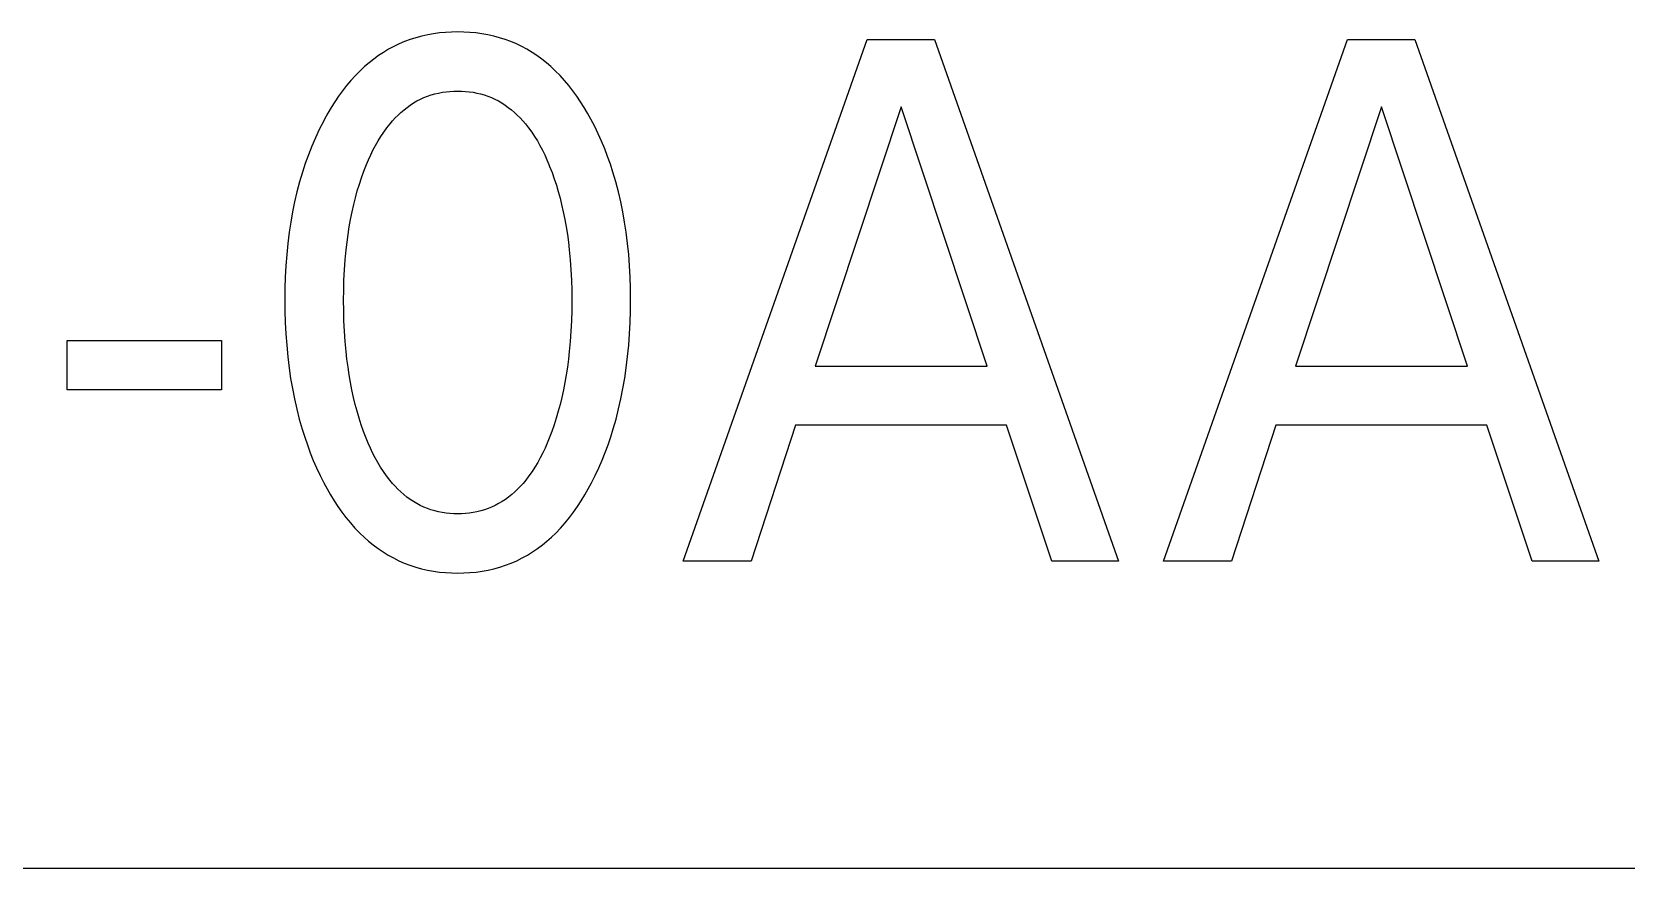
# Model space of a CAD drawing. Extents: x 10 to 879, y 6 to 221.
# Drawn here: x 723.957 to 727.754, y 134.292 to 136.283 of the extents above; entities that cross this region are included whole.
import ezdxf

# ---------------------------------------------------------------- set-up
doc = ezdxf.new("R2010")
doc.units = 0
doc.header["$LTSCALE"] = 5
doc.header["$MEASUREMENT"] = 0
doc.layers.get('0').update_dxf_attribs({"linetype": 'CONTINUOUS'})

msp = doc.modelspace()

# ---------------------------------------------------------------- linework, layer by layer
at = {"color": 7, "linetype": 'Continuous'}
for p, q in [((724.8316, 136.2543), (724.8189, 136.2482)), ((724.8446, 136.2599), (724.8316, 136.2543)), ((724.858, 136.2649), (724.8446, 136.2599)), ((724.8716, 136.2692), (724.858, 136.2649)), ((724.8855, 136.2729), (724.8716, 136.2692)), ((724.8995, 136.2761), (724.8855, 136.2729)), ((724.9136, 136.2786), (724.8995, 136.2761)), ((724.9279, 136.2805), (724.9136, 136.2786)), ((724.9422, 136.2819), (724.9279, 136.2805)), ((724.9566, 136.2827), (724.9422, 136.2819)), ((724.971, 136.283), (724.9566, 136.2827)), ((724.9855, 136.2827), (724.971, 136.283)), ((724.9999, 136.2819), (724.9855, 136.2827)), ((725.0143, 136.2805), (724.9999, 136.2819)), ((725.0286, 136.2786), (725.0143, 136.2805)), ((725.0427, 136.2761), (725.0286, 136.2786)), ((725.0568, 136.273), (725.0427, 136.2761)), ((725.0707, 136.2692), (725.0568, 136.273)), ((725.0843, 136.2649), (725.0707, 136.2692)), ((725.0978, 136.2599), (725.0843, 136.2649)), ((725.1107, 136.2543), (725.0978, 136.2599)), ((725.1235, 136.2482), (725.1107, 136.2543)), ((725.5078, 135.0223), (725.9462, 136.2645)), ((725.9462, 136.2645), (726.1067, 136.2645)), ((726.1067, 136.2645), (726.545, 135.0223)), ((726.6518, 135.0223), (727.0902, 136.2645)), ((727.0902, 136.2645), (727.2507, 136.2645)), ((727.2507, 136.2645), (727.689, 135.0223)), ((724.7711, 136.2181), (724.76, 136.2094)), ((724.7826, 136.2264), (724.7711, 136.2181)), ((724.7944, 136.2342), (724.7826, 136.2264)), ((724.8065, 136.2415), (724.7944, 136.2342)), ((724.8189, 136.2482), (724.8065, 136.2415)), ((725.1359, 136.2415), (725.1235, 136.2482)), ((725.148, 136.2342), (725.1359, 136.2415)), ((725.1598, 136.2264), (725.148, 136.2342)), ((725.1713, 136.2182), (725.1598, 136.2264)), ((725.1824, 136.2094), (725.1713, 136.2182)), ((724.7276, 136.1793), (724.7168, 136.1675)), ((724.7388, 136.1906), (724.7276, 136.1793)), ((724.7492, 136.2002), (724.7388, 136.1906)), ((724.76, 136.2094), (724.7492, 136.2002)), ((725.1932, 136.2002), (725.1824, 136.2094)), ((725.2035, 136.1906), (725.1932, 136.2002)), ((725.2148, 136.1793), (725.2035, 136.1906)), ((725.2255, 136.1675), (725.2148, 136.1793)), ((724.6966, 136.1427), (724.6872, 136.1297)), ((724.7065, 136.1553), (724.6966, 136.1427)), ((724.7168, 136.1675), (724.7065, 136.1553)), ((724.9254, 136.1373), (724.9344, 136.1391)), ((724.9344, 136.1391), (724.9435, 136.1404)), ((724.9435, 136.1404), (724.9526, 136.1414)), ((724.9526, 136.1414), (724.9618, 136.1419)), ((724.9618, 136.1419), (724.971, 136.1421)), ((724.971, 136.1421), (724.9802, 136.1419)), ((724.9802, 136.1419), (724.9894, 136.1414)), ((724.9894, 136.1414), (724.9986, 136.1404)), ((724.9986, 136.1404), (725.0077, 136.1391)), ((725.0077, 136.1391), (725.0167, 136.1373)), ((725.2358, 136.1553), (725.2255, 136.1675)), ((725.2456, 136.1427), (725.2358, 136.1553)), ((725.2549, 136.1297), (725.2456, 136.1427)), ((724.6697, 136.103), (724.6616, 136.0892)), ((724.6783, 136.1165), (724.6697, 136.103)), ((724.6872, 136.1297), (724.6783, 136.1165)), ((724.8431, 136.0974), (724.8504, 136.1031)), ((724.8504, 136.1031), (724.8581, 136.1086)), ((724.8581, 136.1086), (724.8659, 136.1137)), ((724.8659, 136.1137), (724.874, 136.1184)), ((724.874, 136.1184), (724.8823, 136.1226)), ((724.8823, 136.1226), (724.8906, 136.1264)), ((724.8906, 136.1264), (724.899, 136.1297)), ((724.899, 136.1297), (724.9077, 136.1327)), ((724.9077, 136.1327), (724.9165, 136.1352)), ((724.9165, 136.1352), (724.9254, 136.1373)), ((725.0167, 136.1373), (725.0256, 136.1352)), ((725.0256, 136.1352), (725.0343, 136.1327)), ((725.0343, 136.1327), (725.043, 136.1297)), ((725.043, 136.1297), (725.0515, 136.1264)), ((725.0515, 136.1264), (725.0598, 136.1226)), ((725.0598, 136.1226), (725.0681, 136.1184)), ((725.0681, 136.1184), (725.0761, 136.1137)), ((725.0761, 136.1137), (725.084, 136.1086)), ((725.084, 136.1086), (725.0916, 136.1031)), ((725.0916, 136.1031), (725.099, 136.0974)), ((725.2639, 136.1165), (725.2549, 136.1297)), ((725.2724, 136.1029), (725.2639, 136.1165)), ((725.2805, 136.0892), (725.2724, 136.1029)), ((726.0272, 136.1043), (725.8228, 135.4871)), ((726.2324, 135.4871), (726.0272, 136.1043)), ((727.1712, 136.1043), (726.9667, 135.4871)), ((727.3763, 135.4871), (727.1712, 136.1043)), ((724.651, 136.0699), (724.6411, 136.0504)), ((724.6538, 136.0752), (724.651, 136.0699)), ((724.6616, 136.0892), (724.6538, 136.0752)), ((724.802, 136.0544), (724.8098, 136.0642)), ((724.8098, 136.0642), (724.816, 136.0713)), ((724.816, 136.0713), (724.8224, 136.0782)), ((724.8224, 136.0782), (724.829, 136.0849)), ((724.829, 136.0849), (724.8359, 136.0913)), ((724.8359, 136.0913), (724.8431, 136.0974)), ((725.099, 136.0974), (725.1061, 136.0913)), ((725.1061, 136.0913), (725.113, 136.0849)), ((725.113, 136.0849), (725.1197, 136.0782)), ((725.1197, 136.0782), (725.1261, 136.0713)), ((725.1261, 136.0713), (725.1322, 136.0642)), ((725.1322, 136.0642), (725.14, 136.0544)), ((725.2882, 136.0752), (725.2805, 136.0892)), ((725.2973, 136.0578), (725.2882, 136.0752)), ((724.6319, 136.0307), (724.6233, 136.0107)), ((724.6411, 136.0504), (724.6319, 136.0307)), ((724.7812, 136.0232), (724.7877, 136.0339)), ((724.7877, 136.0339), (724.7947, 136.0443)), ((724.7947, 136.0443), (724.802, 136.0544)), ((725.14, 136.0544), (725.1474, 136.0443)), ((725.1474, 136.0443), (725.1543, 136.0339)), ((725.1543, 136.0339), (725.1608, 136.0232)), ((725.3058, 136.0402), (725.2973, 136.0578)), ((725.3138, 136.0224), (725.3058, 136.0402)), ((724.6154, 135.9904), (724.608, 135.9699)), ((724.6233, 136.0107), (724.6154, 135.9904)), ((724.7586, 135.9785), (724.7638, 135.9899)), ((724.7638, 135.9899), (724.7692, 136.0012)), ((724.7692, 136.0012), (724.775, 136.0123)), ((724.775, 136.0123), (724.7812, 136.0232)), ((725.1608, 136.0232), (725.167, 136.0123)), ((725.167, 136.0123), (725.1728, 136.0012)), ((725.1728, 136.0012), (725.1783, 135.9899)), ((725.1783, 135.9899), (725.1834, 135.9785)), ((725.3212, 136.0044), (725.3138, 136.0224)), ((725.3282, 135.9862), (725.3212, 136.0044)), ((725.3348, 135.9678), (725.3282, 135.9862)), ((724.6012, 135.9492), (724.5943, 135.9258)), ((724.608, 135.9699), (724.6012, 135.9492)), ((724.742, 135.9358), (724.7476, 135.9514)), ((724.7476, 135.9514), (724.7537, 135.9669)), ((724.7537, 135.9669), (724.7586, 135.9785)), ((725.1834, 135.9785), (725.1883, 135.9669)), ((725.1883, 135.9669), (725.19, 135.9628)), ((725.19, 135.9628), (725.1957, 135.9479)), ((725.1957, 135.9479), (725.201, 135.933)), ((725.3408, 135.9492), (725.3348, 135.9678)), ((725.3478, 135.9258), (725.3408, 135.9492)), ((724.5943, 135.9258), (724.5881, 135.9021)), ((724.7319, 135.9041), (724.7367, 135.92)), ((724.7367, 135.92), (724.742, 135.9358)), ((725.201, 135.933), (725.206, 135.9179)), ((725.206, 135.9179), (725.2105, 135.9026)), ((725.354, 135.9021), (725.3478, 135.9258)), ((724.5825, 135.8783), (724.5776, 135.8543)), ((724.5881, 135.9021), (724.5825, 135.8783)), ((724.7194, 135.8542), (724.7234, 135.8719)), ((724.7234, 135.8719), (724.7275, 135.8881)), ((724.7275, 135.8881), (724.7319, 135.9041)), ((725.2105, 135.9026), (725.2147, 135.8873)), ((725.2147, 135.8873), (725.2186, 135.8719)), ((725.2186, 135.8719), (725.2226, 135.8542)), ((725.3595, 135.8783), (725.354, 135.9021)), ((725.3644, 135.8543), (725.3595, 135.8783)), ((724.5776, 135.8543), (724.5733, 135.8302)), ((724.7126, 135.8184), (724.7158, 135.8363)), ((724.7158, 135.8363), (724.7194, 135.8542)), ((725.2226, 135.8542), (725.2262, 135.8363)), ((725.2262, 135.8363), (725.2294, 135.8184)), ((725.3687, 135.8302), (725.3644, 135.8543)), ((724.5697, 135.806), (724.5663, 135.7794)), ((724.5733, 135.8302), (724.5697, 135.806)), ((724.7074, 135.7823), (724.7098, 135.8004)), ((724.7098, 135.8004), (724.7126, 135.8184)), ((725.2294, 135.8184), (725.2322, 135.8004)), ((725.2322, 135.8004), (725.2347, 135.7823)), ((725.3724, 135.806), (725.3687, 135.8302)), ((725.3757, 135.7794), (725.3724, 135.806)), ((724.5663, 135.7794), (724.5637, 135.7527)), ((724.703, 135.7402), (724.7053, 135.7642)), ((724.7053, 135.7642), (724.7074, 135.7823)), ((725.2347, 135.7823), (725.2368, 135.7642)), ((725.2368, 135.7642), (725.239, 135.7402)), ((725.3784, 135.7527), (725.3757, 135.7794)), ((724.5617, 135.726), (724.5603, 135.6992)), ((724.5637, 135.7527), (724.5617, 135.726)), ((724.7013, 135.7162), (724.703, 135.7402)), ((725.239, 135.7402), (725.2407, 135.7162)), ((725.3804, 135.726), (725.3784, 135.7527)), ((725.3818, 135.6992), (725.3804, 135.726)), ((724.5603, 135.6992), (724.5594, 135.6724)), ((724.6994, 135.668), (724.7001, 135.6921)), ((724.7001, 135.6921), (724.7013, 135.7162)), ((725.2407, 135.7162), (725.2419, 135.6921)), ((725.2419, 135.6921), (725.2426, 135.668)), ((725.3826, 135.6724), (725.3818, 135.6992)), ((724.5594, 135.6724), (724.5592, 135.6456)), ((724.5592, 135.6456), (724.5594, 135.6183)), ((724.6992, 135.6438), (724.6994, 135.668)), ((724.6994, 135.6194), (724.6992, 135.6438)), ((725.2426, 135.668), (725.2428, 135.6438)), ((725.2428, 135.6438), (725.2426, 135.6194)), ((725.3829, 135.6456), (725.3826, 135.6724)), ((725.3826, 135.6184), (725.3829, 135.6456)), ((724.5594, 135.6183), (724.5602, 135.5911)), ((724.7001, 135.5949), (724.6994, 135.6194)), ((725.2426, 135.6194), (725.2419, 135.5949)), ((725.3818, 135.5912), (725.3826, 135.6184)), ((724.5602, 135.5911), (724.5616, 135.5638)), ((724.7013, 135.5704), (724.7001, 135.5949)), ((724.703, 135.546), (724.7013, 135.5704)), ((725.2408, 135.5704), (725.2391, 135.546)), ((725.2419, 135.5949), (725.2408, 135.5704)), ((725.3804, 135.564), (725.3818, 135.5912)), ((724.0405, 135.4308), (724.0405, 135.5479)), ((724.0405, 135.5479), (724.4085, 135.5479)), ((724.4085, 135.5479), (724.4085, 135.4308)), ((724.5616, 135.5638), (724.5636, 135.5366)), ((724.5636, 135.5366), (724.5662, 135.5095)), ((724.7052, 135.5217), (724.703, 135.546)), ((725.2391, 135.546), (725.2368, 135.5217)), ((725.3758, 135.5098), (725.3785, 135.5369)), ((725.3785, 135.5369), (725.3804, 135.564)), ((724.5662, 135.5095), (724.5695, 135.4824)), ((724.7073, 135.5033), (724.7052, 135.5217)), ((724.7097, 135.4849), (724.7073, 135.5033)), ((725.2348, 135.5033), (725.2324, 135.4849)), ((725.2368, 135.5217), (725.2348, 135.5033)), ((725.3725, 135.4828), (725.3758, 135.5098)), ((724.5695, 135.4824), (724.5731, 135.4579)), ((724.5731, 135.4579), (724.5773, 135.4334)), ((724.7124, 135.4666), (724.7097, 135.4849)), ((724.7156, 135.4484), (724.7124, 135.4666)), ((725.2296, 135.4666), (725.2264, 135.4484)), ((725.2324, 135.4849), (725.2296, 135.4666)), ((725.3647, 135.4338), (725.3689, 135.4582)), ((725.3689, 135.4582), (725.3725, 135.4828)), ((725.8228, 135.4871), (726.2324, 135.4871)), ((726.9667, 135.4871), (727.3763, 135.4871)), ((724.4085, 135.4308), (724.0405, 135.4308)), ((724.5773, 135.4334), (724.5821, 135.409)), ((724.7191, 135.4303), (724.7156, 135.4484)), ((724.7231, 135.4122), (724.7191, 135.4303)), ((725.2229, 135.4303), (725.2189, 135.4122)), ((725.2264, 135.4484), (725.2229, 135.4303)), ((725.3599, 135.4094), (725.3647, 135.4338)), ((724.5821, 135.409), (724.5876, 135.3848)), ((724.5876, 135.3848), (724.5937, 135.3607)), ((724.7271, 135.3958), (724.7231, 135.4122)), ((724.7315, 135.3795), (724.7271, 135.3958)), ((724.7362, 135.3633), (724.7315, 135.3795)), ((725.2106, 135.3795), (725.2058, 135.3633)), ((725.2149, 135.3958), (725.2106, 135.3795)), ((725.2189, 135.4122), (725.2149, 135.3958)), ((725.3483, 135.3611), (725.3544, 135.3852)), ((725.3544, 135.3852), (725.3599, 135.4094)), ((724.5937, 135.3607), (724.6005, 135.3369)), ((724.7414, 135.3472), (724.7362, 135.3633)), ((724.747, 135.3313), (724.7414, 135.3472)), ((725.2007, 135.3472), (725.1951, 135.3313)), ((725.2058, 135.3633), (725.2007, 135.3472)), ((725.3415, 135.3373), (725.3483, 135.3611)), ((725.7758, 135.3463), (725.6698, 135.0223)), ((726.2785, 135.3463), (725.7758, 135.3463)), ((726.386, 135.0223), (726.2785, 135.3463)), ((726.9198, 135.3463), (726.8138, 135.0223)), ((727.4225, 135.3463), (726.9198, 135.3463)), ((727.53, 135.0223), (727.4225, 135.3463)), ((724.6005, 135.3369), (724.6065, 135.3181)), ((724.6065, 135.3181), (724.6129, 135.2994)), ((724.753, 135.3155), (724.747, 135.3313)), ((724.7578, 135.3036), (724.753, 135.3155)), ((724.763, 135.2918), (724.7578, 135.3036)), ((725.1842, 135.3036), (725.1791, 135.2918)), ((725.1891, 135.3155), (725.1842, 135.3036)), ((725.1951, 135.3313), (725.1891, 135.3155)), ((725.3291, 135.2997), (725.3355, 135.3184)), ((725.3355, 135.3184), (725.3415, 135.3373)), ((724.6129, 135.2994), (724.6198, 135.2809)), ((724.6198, 135.2809), (724.6271, 135.2626)), ((724.7684, 135.2802), (724.763, 135.2918)), ((724.7742, 135.2688), (724.7684, 135.2802)), ((724.7804, 135.2576), (724.7742, 135.2688)), ((725.1678, 135.2688), (725.1617, 135.2576)), ((725.1736, 135.2802), (725.1678, 135.2688)), ((725.1791, 135.2918), (725.1736, 135.2802)), ((725.3149, 135.2628), (725.3223, 135.2811)), ((725.3223, 135.2811), (725.3291, 135.2997)), ((724.6271, 135.2626), (724.635, 135.2445)), ((724.635, 135.2445), (724.6434, 135.2266)), ((724.6434, 135.2266), (724.6523, 135.2089)), ((724.7869, 135.2466), (724.7804, 135.2576)), ((724.7939, 135.2358), (724.7869, 135.2466)), ((724.8013, 135.2254), (724.7939, 135.2358)), ((725.1481, 135.2358), (725.1407, 135.2254)), ((725.1551, 135.2466), (725.1481, 135.2358)), ((725.1617, 135.2576), (725.1551, 135.2466)), ((725.2898, 135.2089), (725.2986, 135.2267)), ((725.2986, 135.2267), (725.307, 135.2446)), ((725.307, 135.2446), (725.3149, 135.2628)), ((724.6523, 135.2089), (724.66, 135.1945)), ((724.66, 135.1945), (724.6682, 135.1803)), ((724.8092, 135.2152), (724.8013, 135.2254)), ((724.8153, 135.2079), (724.8092, 135.2152)), ((724.8217, 135.2008), (724.8153, 135.2079)), ((724.8283, 135.194), (724.8217, 135.2008)), ((724.8352, 135.1874), (724.8283, 135.194)), ((725.1137, 135.194), (725.1068, 135.1874)), ((725.1204, 135.2008), (725.1137, 135.194)), ((725.1267, 135.2079), (725.1204, 135.2008)), ((725.1329, 135.2152), (725.1267, 135.2079)), ((725.1407, 135.2254), (725.1329, 135.2152)), ((725.2739, 135.1803), (725.282, 135.1945)), ((725.282, 135.1945), (725.2898, 135.2089)), ((724.6682, 135.1803), (724.6767, 135.1663)), ((724.6767, 135.1663), (724.6857, 135.1526)), ((724.6857, 135.1526), (724.6951, 135.1393)), ((724.8424, 135.1811), (724.8352, 135.1874)), ((724.8498, 135.1752), (724.8424, 135.1811)), ((724.8575, 135.1696), (724.8498, 135.1752)), ((724.8654, 135.1643), (724.8575, 135.1696)), ((724.8735, 135.1595), (724.8654, 135.1643)), ((724.8818, 135.155), (724.8735, 135.1595)), ((724.8902, 135.1512), (724.8818, 135.155)), ((724.8987, 135.1477), (724.8902, 135.1512)), ((725.0519, 135.1512), (725.0434, 135.1477)), ((725.0602, 135.155), (725.0519, 135.1512)), ((725.0685, 135.1595), (725.0602, 135.155)), ((725.0767, 135.1643), (725.0685, 135.1595)), ((725.0846, 135.1696), (725.0767, 135.1643)), ((725.0922, 135.1752), (725.0846, 135.1696)), ((725.0996, 135.1811), (725.0922, 135.1752)), ((725.1068, 135.1874), (725.0996, 135.1811)), ((725.2472, 135.1393), (725.2565, 135.1527)), ((725.2565, 135.1527), (725.2654, 135.1663)), ((725.2654, 135.1663), (725.2739, 135.1803)), ((724.6951, 135.1393), (724.7049, 135.1262)), ((724.7049, 135.1262), (724.7153, 135.1136)), ((724.7153, 135.1136), (724.7261, 135.1014)), ((724.9073, 135.1447), (724.8987, 135.1477)), ((724.9162, 135.1421), (724.9073, 135.1447)), ((724.9251, 135.1399), (724.9162, 135.1421)), ((724.9342, 135.1381), (724.9251, 135.1399)), ((724.9433, 135.1368), (724.9342, 135.1381)), ((724.9525, 135.1358), (724.9433, 135.1368)), ((724.9617, 135.1352), (724.9525, 135.1358)), ((724.971, 135.135), (724.9617, 135.1352)), ((724.9803, 135.1352), (724.971, 135.135)), ((724.9895, 135.1358), (724.9803, 135.1352)), ((724.9987, 135.1368), (724.9895, 135.1358)), ((725.0079, 135.1381), (724.9987, 135.1368)), ((725.0169, 135.1399), (725.0079, 135.1381)), ((725.0259, 135.1421), (725.0169, 135.1399)), ((725.0347, 135.1447), (725.0259, 135.1421)), ((725.0434, 135.1477), (725.0347, 135.1447)), ((725.2162, 135.1014), (725.227, 135.1136)), ((725.227, 135.1136), (725.2373, 135.1262)), ((725.2373, 135.1262), (725.2472, 135.1393)), ((724.7261, 135.1014), (724.7375, 135.0896)), ((724.7375, 135.0896), (724.7479, 135.0797)), ((724.7479, 135.0797), (724.7586, 135.0702)), ((725.1837, 135.0702), (725.1945, 135.0797)), ((725.1945, 135.0797), (725.2049, 135.0896)), ((725.2049, 135.0896), (725.2162, 135.1014)), ((724.7586, 135.0702), (724.7698, 135.0612)), ((724.7698, 135.0612), (724.7813, 135.0527)), ((724.7813, 135.0527), (724.7932, 135.0446)), ((724.7932, 135.0446), (724.8054, 135.0371)), ((724.8054, 135.0371), (724.8179, 135.0301)), ((725.1245, 135.0301), (725.137, 135.0371)), ((725.137, 135.0371), (725.1492, 135.0446)), ((725.1492, 135.0446), (725.1611, 135.0526)), ((725.1611, 135.0526), (725.1726, 135.0612)), ((725.1726, 135.0612), (725.1837, 135.0702)), ((724.8179, 135.0301), (724.8307, 135.0237)), ((724.8307, 135.0237), (724.8437, 135.018)), ((724.8437, 135.018), (724.8572, 135.0128)), ((724.8572, 135.0128), (724.8709, 135.0084)), ((724.8709, 135.0084), (724.8848, 135.0045)), ((724.8848, 135.0045), (724.8989, 135.0013)), ((724.8989, 135.0013), (724.9132, 134.9987)), ((724.9132, 134.9987), (724.9275, 134.9967)), ((725.0146, 134.9966), (725.029, 134.9986)), ((725.029, 134.9986), (725.0433, 135.0013)), ((725.0433, 135.0013), (725.0574, 135.0045)), ((725.0574, 135.0045), (725.0714, 135.0083)), ((725.0714, 135.0083), (725.0851, 135.0128)), ((725.0851, 135.0128), (725.0986, 135.018)), ((725.0986, 135.018), (725.1117, 135.0237)), ((725.1117, 135.0237), (725.1245, 135.0301)), ((725.6698, 135.0223), (725.5078, 135.0223)), ((726.545, 135.0223), (726.386, 135.0223)), ((726.8138, 135.0223), (726.6518, 135.0223)), ((727.689, 135.0223), (727.53, 135.0223)), ((724.9275, 134.9967), (724.942, 134.9953)), ((724.942, 134.9953), (724.9565, 134.9944)), ((724.9565, 134.9944), (724.971, 134.9941)), ((724.971, 134.9941), (724.9856, 134.9944)), ((724.9856, 134.9944), (725.0001, 134.9952)), ((725.0001, 134.9952), (725.0146, 134.9966)), ((718.8191, 134.2916), (729.0488, 134.2916))]:
    msp.add_line(p, q, dxfattribs=at)

doc.saveas('drawing.dxf')
